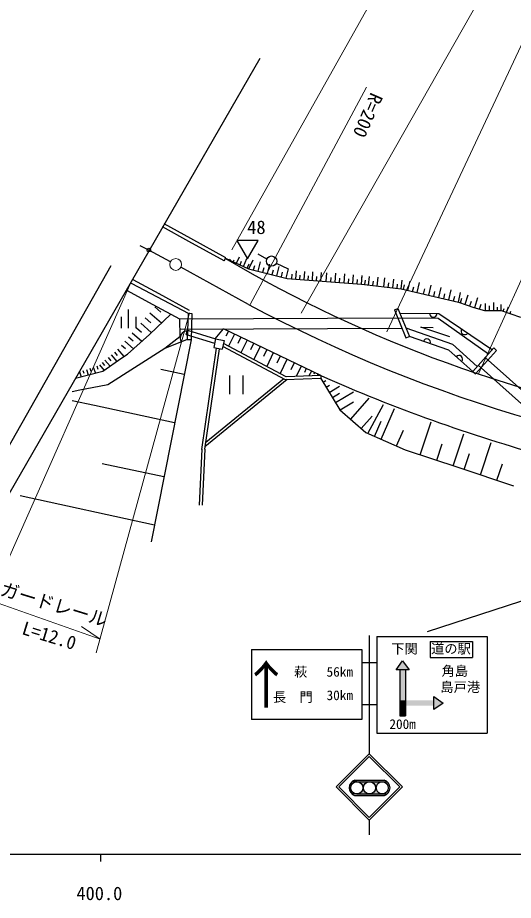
# Model space of a CAD drawing. Units: millimetres, scale not verified. Extents: x -116516170 to 680000, y -184933146 to 380000.
# Drawn here: x 456750 to 524067, y 198715 to 318556 of the extents above; entities that cross this region are included whole.
import ezdxf
from ezdxf.enums import TextEntityAlignment as Align

# ---------------------------------------------------------------- set-up
doc = ezdxf.new("R2010")
doc.units = ezdxf.units.MM
doc.header["$LTSCALE"] = 1000
doc.header["$PDMODE"] = 32
doc.header["$PDSIZE"] = 500
for name, color, linetype, lineweight in [('M-BGD', 7, 'Continuous', 25), ('M-BGD-EXST', 7, 'Continuous', 25), ('M-BGD-HTXT', 7, 'Continuous', 13), ('M-STR-HTXT', 7, 'Continuous', 13), ('M-STR-STRC', 7, 'Continuous', 25), ('M-TTL-BAND', 7, 'Continuous', 25)]:
    doc.layers.add(name, color=color, linetype=linetype, lineweight=lineweight)
doc.layers.add('M-OTRS', color=6, linetype='Continuous')
doc.styles.add('ＭＳ ゴシック', font='')
doc.styles.get('ＭＳ ゴシック').set_extended_font_data('MS Gothic')

msp = doc.modelspace()

# ---------------------------------------------------------------- hatches: boundary and pattern name
at = {"layer": 'M-STR-STRC'}
for points in [[(509031, 231254), (509906, 230004), (509406, 230004), (508656, 230004), (508156, 230004)], [(508656, 230004), (509406, 230004), (509406, 225879), (508656, 225879)], [(508656, 225879), (509406, 225879), (509406, 225129), (508656, 225129)], [(509406, 225879), (513281, 225879), (513281, 225129), (509406, 225129)], [(513281, 225879), (513281, 226379), (514531, 225504), (513281, 224629), (513281, 225129)], [(508656, 225129), (509406, 225129), (509406, 223754), (508656, 223754)], [(502815, 214816), (502783, 214816), (502751, 214814), (502719, 214811), (502687, 214806), (502655, 214801), (502623, 214794), (502592, 214785), (502561, 214776), (502531, 214765), (502500, 214754), (502471, 214741), (502442, 214727), (502413, 214711), (502385, 214695), (502358, 214678), (502332, 214659), (502306, 214640), (502281, 214619), (502257, 214598), (502234, 214575), (502211, 214552), (502190, 214528), (502169, 214503), (502150, 214477), (502131, 214451), (502114, 214424), (502098, 214396), (502082, 214367), (502068, 214338), (502055, 214309), (502044, 214278), (502033, 214248), (502024, 214217), (502015, 214186), (502008, 214154), (502003, 214122), (501998, 214090), (501995, 214058), (501993, 214026), (501993, 213994), (501993, 213961), (501995, 213929), (501998, 213897), (502003, 213865), (502008, 213833), (502015, 213802), (502024, 213771), (502033, 213740), (502044, 213709), (502055, 213679), (502068, 213649), (502082, 213620), (502098, 213592), (502114, 213564), (502131, 213537), (502150, 213510), (502169, 213485), (502190, 213460), (502211, 213435), (502234, 213412), (502257, 213390), (502281, 213368), (502306, 213348), (502332, 213328), (502358, 213310), (502385, 213292), (502413, 213276), (502442, 213261), (502471, 213247), (502500, 213234), (502531, 213222), (502561, 213211), (502592, 213202), (502623, 213194), (502655, 213187), (502687, 213181), (502719, 213177), (502751, 213174), (502783, 213172), (502815, 213171), (502141, 213165), (502141, 213165), (502109, 213194), (502079, 213225), (502049, 213257), (502022, 213291), (501995, 213325), (501970, 213360), (501946, 213396), (501924, 213434), (501903, 213472), (501884, 213510), (501866, 213550), (501850, 213590), (501835, 213631), (501822, 213672), (501811, 213714), (501801, 213756), (501793, 213799), (501786, 213842), (501782, 213885), (501779, 213928), (501777, 213971), (501778, 214015), (501780, 214058), (501784, 214101), (501789, 214144), (501796, 214187), (501805, 214229), (501816, 214271), (501828, 214313), (501842, 214354), (501857, 214394), (501874, 214434), (501892, 214474), (501912, 214512), (501934, 214550), (501957, 214586), (501981, 214622), (502007, 214657), (502034, 214691), (502063, 214723), (502092, 214755), (502123, 214785), (502155, 214814), (502157, 214816)], [(504532, 214816), (506264, 214816), (506945, 214816), (506931, 214829), (506916, 214841), (506901, 214853), (506886, 214864), (506871, 214876), (506855, 214887), (506839, 214897), (506823, 214908), (506807, 214918), (506791, 214928), (506775, 214938), (506758, 214947), (506741, 214956), (506724, 214965), (506707, 214974), (506690, 214982), (506673, 214990), (506655, 214997), (506638, 215005), (506620, 215012), (506602, 215018), (506584, 215025), (506566, 215031), (506548, 215036), (506544, 215038), (502542, 215033), (502524, 215027), (502505, 215021), (502487, 215014), (502470, 215007), (502452, 215000), (502434, 214992), (502416, 214984), (502399, 214976), (502382, 214967), (502365, 214958), (502348, 214949), (502331, 214940), (502314, 214930), (502298, 214920), (502282, 214910), (502266, 214899), (502250, 214888), (502234, 214877), (502218, 214866), (502203, 214854), (502188, 214842), (502173, 214830), (502159, 214817), (502157, 214816), (502815, 214816)], [(502783, 214816), (502815, 214816), (502847, 214816), (502880, 214814), (502912, 214811), (502944, 214806), (502976, 214801), (503007, 214794), (503038, 214785), (503069, 214776), (503100, 214765), (503130, 214754), (503160, 214741), (503189, 214727), (503217, 214711), (503245, 214695), (503272, 214678), (503299, 214659), (503324, 214640), (503349, 214619), (503374, 214598), (503397, 214575), (503419, 214552), (503441, 214528), (503461, 214503), (503481, 214477), (503499, 214451), (503517, 214424), (503533, 214396), (503548, 214367), (503562, 214338), (503575, 214309), (503587, 214278), (503597, 214248), (503607, 214217), (503615, 214186), (503622, 214154), (503628, 214122), (503632, 214090), (503635, 214058), (503637, 214026), (503638, 213994), (503637, 213961), (503635, 213929), (503632, 213897), (503628, 213865), (503622, 213833), (503615, 213802), (503607, 213771), (503597, 213740), (503587, 213709), (503575, 213679), (503562, 213649), (503548, 213620), (503533, 213592), (503517, 213564), (503499, 213537), (503481, 213510), (503461, 213485), (503441, 213460), (503419, 213435), (503397, 213412), (503374, 213390), (503349, 213368), (503324, 213348), (503299, 213328), (503272, 213310), (503245, 213292), (503217, 213276), (503189, 213261), (503160, 213247), (503130, 213234), (503100, 213222), (503069, 213211), (503038, 213202), (503007, 213194), (502976, 213187), (502944, 213181), (502912, 213177), (502880, 213174), (502847, 213172), (502815, 213171), (504532, 213171), (504500, 213172), (504468, 213174), (504436, 213177), (504404, 213181), (504372, 213187), (504340, 213194), (504309, 213202), (504278, 213211), (504248, 213222), (504217, 213234), (504188, 213247), (504159, 213261), (504130, 213276), (504102, 213292), (504075, 213310), (504049, 213328), (504023, 213348), (503998, 213368), (503974, 213390), (503951, 213412), (503928, 213435), (503907, 213460), (503886, 213485), (503867, 213510), (503848, 213537), (503831, 213564), (503815, 213592), (503799, 213620), (503785, 213649), (503772, 213679), (503761, 213709), (503750, 213740), (503741, 213771), (503732, 213802), (503726, 213833), (503720, 213865), (503715, 213897), (503712, 213929), (503710, 213961), (503710, 213994), (503710, 214026), (503712, 214058), (503715, 214090), (503720, 214122), (503726, 214154), (503732, 214186), (503741, 214217), (503750, 214248), (503761, 214278), (503772, 214309), (503785, 214338), (503799, 214367), (503815, 214396), (503831, 214424), (503848, 214451), (503867, 214477), (503886, 214503), (503907, 214528), (503928, 214552), (503951, 214575), (503974, 214598), (503998, 214619), (504023, 214640), (504049, 214659), (504075, 214678), (504102, 214695), (504130, 214711), (504159, 214727), (504188, 214741), (504217, 214754), (504248, 214765), (504278, 214776), (504309, 214785), (504340, 214794), (504372, 214801), (504404, 214806), (504436, 214811), (504468, 214814), (504500, 214816), (504532, 214816)], [(504532, 214816), (504565, 214816), (504597, 214814), (504629, 214811), (504661, 214806), (504693, 214801), (504724, 214794), (504756, 214785), (504786, 214776), (504817, 214765), (504847, 214754), (504877, 214741), (504906, 214727), (504934, 214711), (504962, 214695), (504989, 214678), (505016, 214659), (505041, 214640), (505066, 214619), (505091, 214598), (505114, 214575), (505136, 214552), (505158, 214528), (505178, 214503), (505198, 214477), (505216, 214451), (505234, 214424), (505250, 214396), (505265, 214367), (505279, 214338), (505292, 214309), (505304, 214278), (505315, 214248), (505324, 214217), (505332, 214186), (505339, 214154), (505345, 214122), (505349, 214090), (505352, 214058), (505354, 214026), (505355, 213994), (505354, 213961), (505352, 213929), (505349, 213897), (505345, 213865), (505339, 213833), (505332, 213802), (505324, 213771), (505315, 213740), (505304, 213709), (505292, 213679), (505279, 213649), (505265, 213620), (505250, 213592), (505234, 213564), (505216, 213537), (505198, 213510), (505178, 213485), (505158, 213460), (505136, 213435), (505114, 213412), (505091, 213390), (505066, 213368), (505041, 213348), (505016, 213328), (504989, 213310), (504962, 213292), (504934, 213276), (504906, 213261), (504877, 213247), (504847, 213234), (504817, 213222), (504786, 213211), (504756, 213202), (504724, 213194), (504693, 213187), (504661, 213181), (504629, 213177), (504597, 213174), (504565, 213172), (504532, 213171), (506264, 213171), (506231, 213172), (506199, 213174), (506167, 213177), (506135, 213181), (506103, 213187), (506072, 213194), (506040, 213202), (506010, 213211), (505979, 213222), (505949, 213234), (505919, 213247), (505890, 213261), (505862, 213276), (505834, 213292), (505807, 213310), (505780, 213328), (505754, 213348), (505730, 213368), (505705, 213390), (505682, 213412), (505660, 213435), (505638, 213460), (505618, 213485), (505598, 213510), (505580, 213537), (505562, 213564), (505546, 213592), (505531, 213620), (505517, 213649), (505504, 213679), (505492, 213709), (505481, 213740), (505472, 213771), (505464, 213802), (505457, 213833), (505451, 213865), (505447, 213897), (505444, 213929), (505442, 213961), (505441, 213994), (505442, 214026), (505444, 214058), (505447, 214090), (505451, 214122), (505457, 214154), (505464, 214186), (505472, 214217), (505481, 214248), (505492, 214278), (505504, 214309), (505517, 214338), (505531, 214367), (505546, 214396), (505562, 214424), (505580, 214451), (505598, 214477), (505618, 214503), (505638, 214528), (505660, 214552), (505682, 214575), (505705, 214598), (505730, 214619), (505754, 214640), (505780, 214659), (505807, 214678), (505834, 214695), (505862, 214711), (505890, 214727), (505919, 214741), (505949, 214754), (505979, 214765), (506010, 214776), (506040, 214785), (506072, 214794), (506103, 214801), (506135, 214806), (506167, 214811), (506199, 214814), (506231, 214816), (506264, 214816)], [(506264, 214816), (506296, 214816), (506328, 214814), (506360, 214811), (506392, 214806), (506424, 214801), (506456, 214794), (506487, 214785), (506518, 214776), (506548, 214765), (506578, 214754), (506608, 214741), (506637, 214727), (506666, 214711), (506693, 214695), (506721, 214678), (506747, 214659), (506773, 214640), (506798, 214619), (506822, 214598), (506845, 214575), (506868, 214552), (506889, 214528), (506910, 214503), (506929, 214477), (506948, 214451), (506965, 214424), (506981, 214396), (506997, 214367), (507011, 214338), (507024, 214309), (507035, 214278), (507046, 214248), (507055, 214217), (507064, 214186), (507070, 214154), (507076, 214122), (507081, 214090), (507084, 214058), (507086, 214026), (507086, 213994), (507086, 213961), (507084, 213929), (507081, 213897), (507076, 213865), (507070, 213833), (507064, 213802), (507055, 213771), (507046, 213740), (507035, 213709), (507024, 213679), (507011, 213649), (506997, 213620), (506981, 213592), (506965, 213564), (506948, 213537), (506929, 213510), (506910, 213485), (506889, 213460), (506868, 213435), (506845, 213412), (506822, 213390), (506798, 213368), (506773, 213348), (506747, 213328), (506721, 213310), (506693, 213292), (506666, 213276), (506637, 213261), (506608, 213247), (506578, 213234), (506548, 213222), (506518, 213211), (506487, 213202), (506456, 213194), (506424, 213187), (506392, 213181), (506360, 213177), (506328, 213174), (506296, 213172), (506264, 213171), (506947, 213169), (506978, 213198), (507009, 213228), (507038, 213259), (507067, 213291), (507093, 213325), (507119, 213359), (507143, 213395), (507166, 213431), (507187, 213468), (507207, 213506), (507225, 213545), (507242, 213584), (507257, 213625), (507271, 213665), (507283, 213706), (507293, 213748), (507302, 213790), (507309, 213832), (507315, 213875), (507318, 213918), (507320, 213960), (507321, 214003), (507320, 214046), (507317, 214089), (507312, 214132), (507306, 214174), (507298, 214216), (507288, 214258), (507277, 214299), (507264, 214340), (507249, 214381), (507233, 214420), (507216, 214459), (507197, 214498), (507176, 214535), (507154, 214572), (507130, 214608), (507106, 214643), (507079, 214677), (507052, 214710), (507023, 214742), (506993, 214772), (506962, 214802), (506945, 214816)], [(506546, 212947), (506564, 212953), (506582, 212959), (506600, 212965), (506618, 212972), (506636, 212978), (506654, 212986), (506671, 212993), (506689, 213001), (506706, 213009), (506723, 213018), (506740, 213027), (506757, 213036), (506773, 213045), (506790, 213055), (506806, 213065), (506822, 213075), (506838, 213085), (506854, 213096), (506869, 213107), (506885, 213118), (506900, 213130), (506915, 213142), (506929, 213154), (506944, 213166), (506949, 213171), (506264, 213171), (504532, 213171), (502815, 213171), (502133, 213171), (502148, 213158), (502162, 213146), (502177, 213133), (502192, 213121), (502207, 213109), (502222, 213098), (502238, 213086), (502254, 213075), (502270, 213064), (502286, 213054), (502302, 213044), (502319, 213034), (502335, 213024), (502352, 213015), (502369, 213005), (502386, 212997), (502403, 212988), (502421, 212980), (502438, 212972), (502456, 212965), (502474, 212957), (502492, 212950), (502510, 212944), (502513, 212943)]]:
    msp.add_hatch(color=256, dxfattribs=at).paths.add_polyline_path(points)

# ---------------------------------------------------------------- linework, layer by layer
at = {"layer": 'M-BGD'}
for p, q in [((489631, 313020), (451909, 247574)), ((480016, 288157), (476418, 290143)), ((480266, 288590), (476659, 290581)), ((484774, 285530), (480016, 288157)), ((485015, 285968), (480266, 288590)), ((474580, 286992), (473367, 287590)), ((490596, 285778), (489426, 286443)), ((484774, 285530), (485015, 285968)), ((484980, 285903), (488082, 284476)), ((485584, 285625), (485640, 285748)), ((486038, 285416), (486160, 285681)), ((486492, 285207), (486898, 286091)), ((486946, 284998), (487170, 285485)), ((487401, 284789), (487889, 285852)), ((488159, 284457), (488728, 285662)), ((489424, 284140), (489740, 285405)), ((469417, 284884), (441138, 234981)), ((487932, 284545), (488200, 285129)), ((488082, 284476), (493354, 283158)), ((488792, 284298), (488949, 284929)), ((490055, 283983), (490213, 284614)), ((490686, 283825), (491002, 285087)), ((491317, 283667), (491475, 284297)), ((491878, 285216), (493486, 284466)), ((491948, 283509), (492263, 284768)), ((493207, 283195), (493521, 284450)), ((494525, 283066), (494612, 284175)), ((495647, 282978), (495735, 284100)), ((496769, 282890), (496859, 284037)), ((472411, 283013), (475943, 281089)), ((492577, 283352), (492735, 283981)), ((493354, 283158), (503424, 282367)), ((493971, 283109), (494018, 283711)), ((495086, 283022), (495130, 283577)), ((496208, 282934), (496253, 283501)), ((497343, 282845), (497389, 283425)), ((497917, 282800), (498009, 283972)), ((498653, 282742), (498747, 283931)), ((499262, 282694), (499309, 283295)), ((499870, 282646), (499965, 283863)), ((500474, 282599), (500522, 283208)), ((501077, 282551), (501172, 283759)), ((501670, 282505), (501717, 283103)), ((502262, 282458), (502355, 283643)), ((502843, 282413), (502889, 282999)), ((503424, 282367), (503515, 283529)), ((503509, 283242), (503542, 283526)), ((503904, 282311), (503972, 282894)), ((504400, 282253), (504537, 283428)), ((505576, 282116), (505715, 283313)), ((506496, 282009), (506635, 283210)), ((507682, 281871), (507820, 283057)), ((508854, 281734), (508990, 282906)), ((472147, 282486), (475681, 280635)), ((503424, 282367), (508854, 281734)), ((504988, 282185), (505057, 282778)), ((507089, 281940), (507158, 282537)), ((508268, 281803), (508336, 282392)), ((508854, 281734), (513335, 280680)), ((509132, 281669), (509271, 282261)), ((509756, 281522), (510050, 282770)), ((510380, 281375), (510534, 282032)), ((511004, 281229), (511328, 282606)), ((511883, 281026), (512043, 281722)), ((512575, 280867), (512893, 282251)), ((513944, 280553), (514258, 281921)), ((471515, 281563), (475100, 279627)), ((475681, 280635), (479897, 278426)), ((475943, 281089), (480055, 278848)), ((513260, 280710), (513418, 281398)), ((513335, 280680), (516604, 279942)), ((514620, 280397), (514777, 281078)), ((515297, 280242), (515608, 281595)), ((515950, 280092), (516105, 280765)), ((516604, 279942), (516904, 281249)), ((516876, 279853), (517086, 280492)), ((517523, 279640), (517948, 280934)), ((518818, 279215), (519253, 280542)), ((475100, 279627), (478737, 277662)), ((475396, 279281), (476216, 278560)), ((516604, 279942), (518712, 279204)), ((518170, 279427), (518386, 280083)), ((519481, 278997), (519702, 279669)), ((520290, 278782), (520290, 279742)), ((520846, 278782), (520846, 279422)), ((521403, 278782), (521403, 279895)), ((521903, 278782), (521903, 279264)), ((522403, 278782), (522403, 279595)), ((523145, 278530), (523401, 279282)), ((471791, 276415), (471791, 278915)), ((474651, 275553), (477551, 278321)), ((474709, 278499), (476272, 277126)), ((479897, 278426), (479792, 274841)), ((479897, 278426), (480397, 278412)), ((480397, 278412), (480292, 274832)), ((507929, 278897), (508392, 279085)), ((507929, 278897), (509485, 275075)), ((508392, 279085), (509948, 275263)), ((508669, 278433), (513941, 278393)), ((513941, 278393), (521217, 273477)), ((518712, 279204), (520136, 278782)), ((520136, 278782), (522403, 278782)), ((522403, 278782), (525039, 277886)), ((522672, 278691), (522799, 279064)), ((523619, 278369), (523733, 278705)), ((470791, 277915), (470791, 276415)), ((472791, 277915), (472791, 276415)), ((473459, 277077), (474882, 275827)), ((474084, 277788), (474831, 277132)), ((478737, 277662), (508867, 277794)), ((478737, 277662), (478790, 275237)), ((508918, 277793), (513849, 277747)), ((513849, 277747), (520697, 272912)), ((472323, 275783), (473617, 274646)), ((472891, 276430), (473570, 275833)), ((478743, 276262), (508873, 276394)), ((479624, 275546), (479798, 276120)), ((479798, 276120), (483627, 274956)), ((483594, 274953), (484724, 276288)), ((497908, 269965), (484724, 276288)), ((485363, 275981), (485033, 275294)), ((509469, 276440), (515826, 274242)), ((515444, 275214), (511490, 276532)), ((511490, 276532), (513177, 276479)), ((471300, 274618), (472464, 273596)), ((471646, 272864), (474651, 275553)), ((471811, 275200), (472428, 274658)), ((480292, 274832), (474869, 247400)), ((478790, 275237), (476734, 273629)), ((479792, 274841), (476734, 273629)), ((479624, 275546), (483499, 274367)), ((479792, 274841), (480292, 274841)), ((483628, 274961), (483371, 273776)), ((483628, 274961), (484787, 274710)), ((484787, 274710), (484530, 273525)), ((486186, 275587), (485396, 273940)), ((487043, 275176), (486640, 274336)), ((487900, 274765), (487078, 273051)), ((509485, 275075), (509948, 275263)), ((476734, 273629), (468984, 268699)), ((470331, 273537), (471182, 272543)), ((470854, 274110), (471405, 273626)), ((481758, 259936), (483764, 273691)), ((482170, 259990), (484156, 273606)), ((483371, 273776), (484530, 273525)), ((493123, 269403), (484612, 273902)), ((493216, 269806), (484700, 274308)), ((488791, 274337), (488372, 273463)), ((489683, 273909), (488828, 272126)), ((490574, 273482), (490138, 272573)), ((515826, 274242), (519134, 271172)), ((521411, 273709), (518558, 270530)), ((521783, 273375), (518931, 270196)), ((521411, 273709), (521783, 273375)), ((468299, 270545), (470906, 272352)), ((468610, 272065), (469311, 271246)), ((469020, 272415), (469388, 271985)), ((469429, 272765), (470201, 271863)), ((469880, 273151), (470286, 272677)), ((470906, 272352), (471646, 272864)), ((491466, 273054), (490577, 271201)), ((492393, 272610), (491940, 271665)), ((493319, 272165), (492396, 270240)), ((520241, 272423), (541153, 253654)), ((466551, 270960), (466690, 270563)), ((467023, 271125), (467315, 270292)), ((467495, 271290), (467648, 270853)), ((467851, 271414), (468485, 270673)), ((468230, 271739), (468564, 271350)), ((494282, 271704), (493828, 270758)), ((495245, 271242), (494578, 269852)), ((495939, 270909), (495693, 270395)), ((519306, 271381), (540218, 252612)), ((464608, 269596), (468299, 270545)), ((465135, 270465), (465371, 269792)), ((465607, 270630), (465732, 270274)), ((466079, 270795), (466343, 270042)), ((479360, 270118), (476187, 270808)), ((485510, 269953), (485510, 267453)), ((487385, 267453), (487385, 269953)), ((497908, 269965), (493216, 269806)), ((496634, 270575), (496315, 269911)), ((497085, 270359), (496982, 270145)), ((497536, 270143), (497443, 269949)), ((497908, 269965), (497921, 269565)), ((518558, 270530), (518931, 270196)), ((468778, 268659), (465188, 267961)), ((468984, 268699), (468778, 268659)), ((493364, 269411), (482185, 260284)), ((492879, 269532), (482302, 260897)), ((497921, 269565), (493123, 269403)), ((497921, 269565), (500511, 265332)), ((497963, 269497), (497988, 269512)), ((498224, 269070), (498589, 269293)), ((498650, 268374), (499089, 268643)), ((499076, 267678), (500468, 268530)), ((465188, 267961), (464134, 267750)), ((499502, 266981), (500455, 267564)), ((499928, 266285), (502347, 267766)), ((467182, 265889), (464167, 266538)), ((500554, 265294), (502356, 266386)), ((501979, 264039), (504489, 266889)), ((478061, 263550), (467182, 265889)), ((500511, 265332), (504043, 262221)), ((504325, 262098), (506442, 266044)), ((506126, 261314), (507938, 265473)), ((503404, 262784), (504875, 264454)), ((505226, 261706), (506127, 263775)), ((511425, 259216), (512911, 263674)), ((508206, 260408), (509141, 262554)), ((504043, 262221), (509368, 259902)), ((515883, 257730), (517332, 262074)), ((513654, 258473), (514388, 260673)), ((519588, 256495), (521047, 260873)), ((481769, 259968), (481400, 252376)), ((482170, 259990), (481799, 252356)), ((509368, 259902), (516643, 257476)), ((517399, 257225), (518120, 259389)), ((476611, 256211), (468226, 257997)), ((521832, 255747), (522571, 257961)), ((516643, 257476), (524077, 254999)), ((475316, 249660), (457102, 253621))]:
    msp.add_line(p, q, dxfattribs=at)
msp.add_lwpolyline([(487977, 285814), (489420, 288314), (486533, 288314)], close=True, dxfattribs=at)
msp.add_lwpolyline([(518558, 270530), (515312, 273411), (509948, 275263)], dxfattribs=at)
msp.add_circle((491239, 285501), 700, dxfattribs=at)
for centre, radius, start, end in [((576808, 441563), 180760, 239.4626, 260.60054), ((513196, 278399), 500, 179.57029, 359.57029), ((479751, 275068), 925, 85.3644, 215.74624), ((517466, 276011), 500, 145.95214, 325.95214), ((512318, 274445), 500, 340.95487, 160.95487), ((516683, 272195), 500, 318.41249, 138.41249), ((588716, 475131), 224364, 246.12545, 254.47516)]:
    msp.add_arc(centre, radius, start, end, dxfattribs=at)
at = {"layer": 'M-BGD-EXST'}
for p, q in [((477513, 285427), (474580, 286992)), ((488098, 279624), (478920, 284665))]:
    msp.add_line(p, q, dxfattribs=at)
msp.add_arc((582098, 455807), 199691, 241.91842, 265.89236, dxfattribs=at)
at = {"layer": 'M-BGD-HTXT'}
msp.add_circle((478218, 285050), 800, dxfattribs=at)
at = {"layer": 'M-OTRS'}
msp.add_point((474580, 286992), dxfattribs=at)
at = {"layer": 'M-STR-HTXT'}
for p, q in [((485835, 287030), (519787, 347552)), ((495272, 278436), (524057, 329153)), ((506870, 275906), (526482, 317660)), ((519312, 270212), (538713, 312810)), ((488313, 279596), (504129, 309119)), ((471969, 282285), (452252, 237789)), ((480088, 278489), (467435, 232306)), ((452991, 239456), (467944, 234163)), ((467944, 234163), (465432, 235891))]:
    msp.add_line(p, q, dxfattribs=at)
at = {"layer": 'M-STR-STRC'}
for p, q in [((564757, 252168), (512353, 235192)), ((504509, 234685), (504509, 218620)), ((505509, 234527), (505509, 221430)), ((505509, 234527), (520509, 234527)), ((512786, 233841), (518532, 233841)), ((512786, 233841), (512786, 231680)), ((518532, 233841), (518532, 231680)), ((520509, 234527), (520509, 221430)), ((488496, 232751), (503496, 232751)), ((488496, 232751), (488496, 223251)), ((503496, 232751), (503496, 223251)), ((512786, 231680), (518532, 231680)), ((503496, 230995), (505509, 230995)), ((508156, 230004), (509031, 231254)), ((509031, 231254), (509906, 230004)), ((509906, 230004), (508156, 230004)), ((508656, 230004), (508656, 223754)), ((509406, 230004), (509406, 223754)), ((513281, 224629), (513281, 226379)), ((513281, 226379), (514531, 225504)), ((514531, 225504), (513281, 224629)), ((505509, 225245), (503496, 225245)), ((503496, 223251), (488496, 223251)), ((508656, 223754), (509406, 223754)), ((505509, 221430), (520509, 221430)), ((500009, 214120), (504509, 218620)), ((500362, 214120), (504509, 218266)), ((509009, 214119), (504509, 218620)), ((508656, 214119), (504509, 218266)), ((502815, 214816), (502157, 214816)), ((502542, 215033), (506544, 215038)), ((502815, 214816), (504532, 214816)), ((504532, 214816), (506264, 214816)), ((506264, 214816), (506945, 214816)), ((500009, 214120), (504509, 209619)), ((500362, 214120), (504509, 209972)), ((504509, 209972), (508656, 214119)), ((504509, 209619), (509009, 214119)), ((502815, 213171), (502133, 213171)), ((502513, 212943), (506546, 212947)), ((502815, 213171), (504532, 213171)), ((504532, 213171), (506264, 213171)), ((506264, 213171), (506949, 213171)), ((504509, 209619), (504509, 207619))]:
    msp.add_line(p, q, dxfattribs=at)
for centre in [(502815, 213994), (504532, 213994), (506264, 213994)]:
    msp.add_circle(centre, 822, dxfattribs=at)
for centre, radius, start, end in [((502881, 213983), 1104, 107.88939, 250.54484), ((506229, 213992), 1092, 286.90041, 73.19594)]:
    msp.add_arc(centre, radius, start, end, dxfattribs=at)
at = {"layer": 'M-TTL-BAND'}
for p, q in [((40000, 205000), (579000, 205000)), ((468000, 205000), (468000, 204000))]:
    msp.add_line(p, q, dxfattribs=at)

# ---------------------------------------------------------------- texts
at = {"layer": 'M-BGD', "style": 'ＭＳ ゴシック'}
msp.add_text('48', height=1833, rotation=359.737, dxfattribs=at).set_placement((487920, 288640), align=Align.BOTTOM_LEFT)
at = {"layer": 'M-STR-HTXT', "style": 'ＭＳ ゴシック'}
for s, rotation, p in [('R=200', 246.429, (504220, 308731)), ('ガードレール', 343.006, (454092, 239677)), ('L=12.0', 343.006, (457045, 234356))]:
    msp.add_text(s, height=1833, rotation=rotation, dxfattribs=at).set_placement(p, align=Align.BOTTOM_LEFT)
at = {"layer": 'M-STR-STRC', "style": 'ＭＳ ゴシック'}
for s, p in [('下関\u3000道の駅', (512892, 231829)), ('萩', (495196, 228684)), ('56km', (500496, 228684)), ('角島', (516119, 228809)), ('島戸港', (516862, 226621)), ('30km', (500496, 225503)), ('200m', (509031, 221585))]:
    msp.add_text(s, height=1320, dxfattribs=at).set_placement(p, align=Align.BOTTOM_CENTER)
msp.add_text('↑', height=5132, dxfattribs=at).set_placement((490496, 228001), align=Align.MIDDLE_CENTER)
at = {"layer": 'M-STR-STRC', "insert": (495016, 225503), "char_height": 1320, "attachment_point": 8, "style": 'ＭＳ ゴシック'}
msp.add_mtext('\\T2;長門', dxfattribs=at)
at = {"layer": 'M-TTL-BAND', "style": 'ＭＳ ゴシック'}
msp.add_text('400.0', height=1833, dxfattribs=at).set_placement((467844, 198195), align=Align.BOTTOM_CENTER)

doc.saveas('drawing.dxf')
